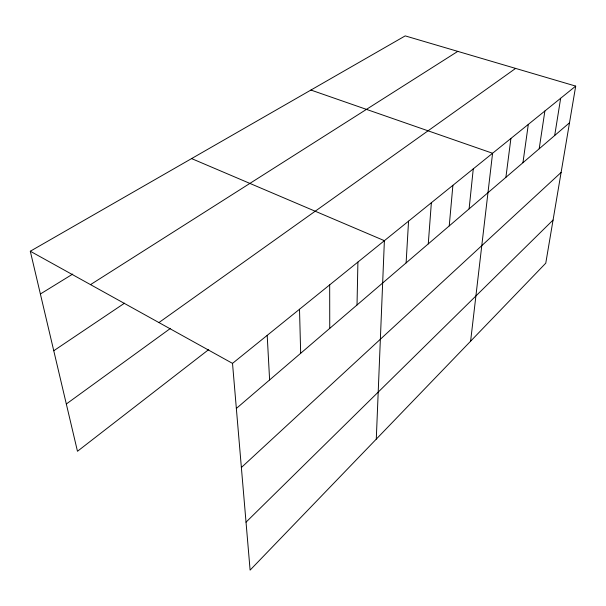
<?xml version="1.0" encoding="UTF-8"?>
<svg xmlns="http://www.w3.org/2000/svg" width="606" height="606" viewBox="0 0 606 606"><rect width="100%" height="100%" fill="white"/><g stroke="black" fill="none" stroke-linecap="round" stroke-linejoin="round"><path stroke-width="0.91" d="M357.025 304.977L357.911 262.065M376.281 439.123L384.386 240.673L191.594 158.59M406.111 262.898L408.558 221.145M428.268 243.9L431.358 202.73M449.235 225.917L452.894 185.322M469.105 208.881L473.271 168.862M470.612 341.193L492.58 153.265L310.916 90.052M505.896 177.338L510.903 138.456M522.948 162.711L528.311 124.389M539.196 148.781L544.877 111.012M554.695 135.494L560.656 98.263M575.7 86.105L545.771 263.171L250.104 570.11L232.515 363.38L575.7 86.105L405.202 35.89L30.3 251.232L77.47 451.273L208.752 349.541M246.021 522.175L553.058 220.054M241.37 467.506L561.103 172.445M236.348 408.452L569.496 122.806M66.327 403.997L170.521 328.346M158.931 322.574L515.615 68.41M53.767 350.738L124.533 303.174M90.514 284.631L457.78 51.374M40.382 294.001L72.758 274.056M30.3 251.232L232.515 363.38M267.201 335.36L269.609 379.932M299.508 309.249L300.674 353.298M329.679 284.881L329.747 328.369"/></g></svg>
